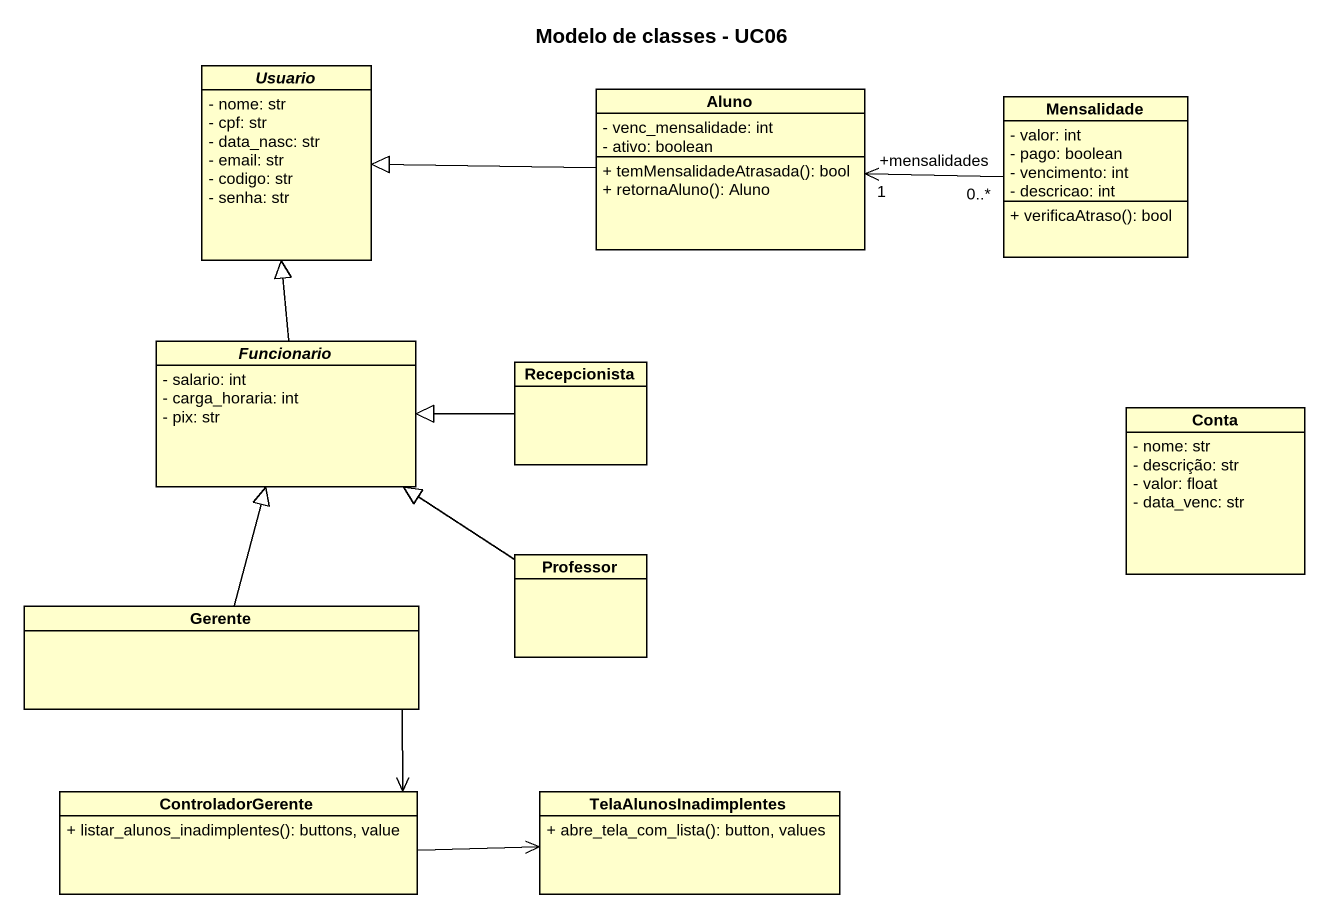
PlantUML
@startuml
title Modelo de classes - UC06
hide circle
hide empty members
skinparam classAttributeIconSize 0
abstract class Usuario {
  - nome: str
  - cpf: str
  - data_nasc: str
  - email: str
  - codigo: str
  - senha: str
}
class Aluno {
  - venc_mensalidade: int
  - ativo: boolean
  + temMensalidadeAtrasada(): bool
  + retornaAluno(): Aluno
}
class Mensalidade {
  - valor: int
  - pago: boolean
  - vencimento: int
  - descricao: int
  + verificaAtraso(): bool
}
abstract class Funcionario {
  - salario: int
  - carga_horaria: int
  - pix: str
}
class Recepcionista
class Conta {
  - nome: str
  - descrição: str
  - valor: float
  - data_venc: str
}
class Professor
class Gerente
class ControladorGerente {
  + listar_alunos_inadimplentes(): buttons, value
}
class TelaAlunosInadimplentes {
  + abre_tela_com_lista(): button, values
}
Aluno -left-|> Usuario
Mensalidade "+mensalidades\n0..*" -left-> "1" Aluno
Funcionario -up-|> Usuario
Recepcionista -left-|> Funcionario
Professor -up-|> Funcionario
Gerente -up-|> Funcionario
Gerente --> ControladorGerente
ControladorGerente -right-> TelaAlunosInadimplentes
@enduml
